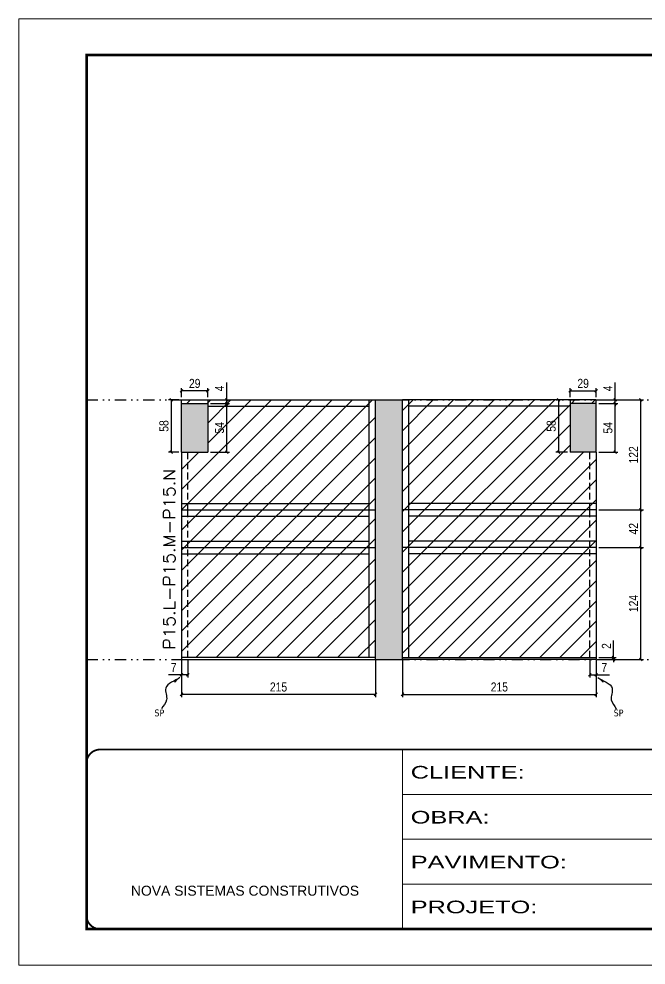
# Model space of a CAD drawing. Extents: x 14400 to 24104, y -21631 to 6985.
# Drawn here: x 14413 to 15109, y 192 to 1242 of the extents above; entities that cross this region are included whole.
import ezdxf

# ---------------------------------------------------------------- set-up
doc = ezdxf.new("R2010")
doc.units = 0
for name, pattern in [('CONTINUO', [0]), ('DASHED', [0.75, 0.5, -0.25]), ('DIVIDE2', [0.625, 0.25, -0.125, 0, -0.125, 0, -0.125]), ('HIDDEN', [0.375, 0.25, -0.125])]:
    doc.linetypes.add(name, pattern=pattern)
for name, color, linetype in [('COTA', 241, 'Continuous'), ('Nível', 160, 'Continuous'), ('Painéis', 200, 'Continuous'), ('SARR_2.2x7', 40, 'Continuous'), ('Sarrafo de Pressão', 42, 'HIDDEN'), ('texto', 7, 'Continuous')]:
    doc.layers.add(name, color=color, linetype=linetype)
for name, color, linetype, lineweight in [('Folhas', 255, 'Continuous', 9), ('Hachura', 251, 'Continuous', 9), ('SARRAFO DE PRESSAO', 251, 'DASHED', 9), ('Texto Seção', 7, 'Continuous', 15)]:
    doc.layers.add(name, color=color, linetype=linetype, lineweight=lineweight)
doc.styles.add('ARIAL', font='arial.ttf')
doc.styles.add('COTA TECNICA', font='techl___.ttf', dxfattribs={"height": 10})
doc.styles.add('COTA TECNICA-50', font='techl___.ttf', dxfattribs={"height": 10})
doc.styles.add('REGUA-120', font='ROMANS.shx', dxfattribs={"height": 15})
doc.styles.get("Standard").update_dxf_attribs({"font": 'arial.ttf'})
doc.styles.add('Tecnologia', font='')
doc.styles.get('Tecnologia').set_extended_font_data('Forgotten Futurist')
doc.dimstyles.new('COTA PAINEL-50', dxfattribs={"dimtxt": 10, "dimasz": 3, "dimexe": 3, "dimexo": 3, "dimgap": 3, "dimtad": 1, "dimdec": 1, "dimzin": 12, "dimdsep": 46, "dimtxsty": 'COTA TECNICA-50', "dimblk1": 'OBLIQUE', "dimblk2": 'OBLIQUE', "dimsah": 1, "dimcen": 0.9, "dimclrd": 4, "dimclre": 4, "dimclrt": 240, "dimadec": 1, "dimazin": 3, "dimtfac": 1, "dimtdec": 1, "dimtmove": 0, "dimatfit": 3, "dimfxl": 1, "dimtolj": 1, "dimtzin": 12, "dimarcsym": 0})
doc.dimstyles.new('PAINEL', dxfattribs={"dimtxt": 10, "dimasz": 3, "dimexe": 3, "dimexo": 3, "dimgap": 3, "dimtad": 1, "dimdec": 1, "dimzin": 12, "dimdsep": 46, "dimtxsty": 'COTA TECNICA', "dimblk1": 'OBLIQUE', "dimblk2": 'OBLIQUE', "dimsah": 1, "dimcen": 0.9, "dimclrd": 4, "dimclre": 4, "dimclrt": 240, "dimadec": 1, "dimazin": 3, "dimtfac": 1, "dimtdec": 1, "dimtmove": 0, "dimatfit": 3, "dimfxl": 1, "dimtolj": 1, "dimtzin": 12, "dimarcsym": 0})
doc.dimstyles.get("Standard").update_dxf_attribs({"dimtxt": 0.18, "dimasz": 0.18, "dimexe": 0.18, "dimexo": 0.0625, "dimgap": 0.09, "dimtad": 0, "dimtih": 1, "dimtoh": 1, "dimdec": 4, "dimzin": 0, "dimdsep": 46, "dimtxsty": 'Standard', "dimcen": 0.09, "dimadec": 0, "dimazin": 0, "dimtfac": 1, "dimtdec": 4, "dimtofl": 0, "dimtmove": 0, "dimatfit": 3, "dimfxl": 1, "dimtolj": 1, "dimtzin": 0, "dimarcsym": 0})

# ---------------------------------------------------------------- blocks, each defined once
blk = doc.blocks.new('9999999999')
at = {"color": 30, "linetype": 'CONTINUO'}
for p, q in [((98564.6, 34230.2), (98564.6, 34429.4)), ((98564.6, 34379.6), (99584, 34379.6)), ((98564.6, 34329.8), (99488, 34329.8)), ((98564.6, 34280), (99488, 34280))]:
    blk.add_line(p, q, dxfattribs=at)
at = {"color": 30, "linetype": 'CONTINUO', "const_width": 2}
blk.add_lwpolyline([(99584, 34230.2), (99584, 34414.4, 0.414214), (99569, 34429.4), (98229, 34429.4, 0.414214), (98214, 34414.4), (98214, 34245.2, 0.414214), (98229, 34230.2), (99584, 34230.2)], format="xyb", dxfattribs=at)
at = {"layer": 'Folhas'}
blk.add_lwpolyline([(98139, 34190.2), (99624, 34190.2), (99624, 35240.2), (98139, 35240.2)], close=True, dxfattribs=at)
at = {"layer": 'Folhas', "color": 30, "const_width": 3}
blk.add_lwpolyline([(98214, 34230.2), (99584, 34230.2), (99584, 35200.2), (98214, 35200.2)], close=True, dxfattribs=at)
at = {"color": 7, "linetype": 'Continuous', "ltscale": 5, "style": 'ARIAL'}
blk.add_text('NOVA SISTEMAS CONSTRUTIVOS', height=11.059, dxfattribs=at).set_placement((98263.2, 34267.2))
at = {"layer": 'Folhas', "color": 7, "style": 'Tecnologia', "width": 1.5}
for s, p in [('CLIENTE:', (98573.7, 34397.2)), ('OBRA:', (98573.7, 34347.3)), ('PAVIMENTO:', (98573.7, 34297.5)), ('PROJETO:', (98573.7, 34247.7))]:
    blk.add_text(s, height=14, dxfattribs=at).set_placement(p)
blk = doc.blocks.new('_Oblique')
at = {"color": 0, "linetype": 'ByBlock', "lineweight": -2}
blk.add_line((-0.5, -0.5), (0.5, 0.5), dxfattribs=at)
blk = doc.blocks.new('*D994')
at = {"layer": 'COTA', "color": 4, "lineweight": -2, "transparency": 16777216}
for p, q in [((14594, 530.1), (14594, 489.3)), ((14809, 530.1), (14809, 489.3)), ((14809, 492.3), (14594, 492.3))]:
    blk.add_line(p, q, dxfattribs=at)
at = {"layer": 'Defpoints', "color": 0, "transparency": 16777216}
for p in [(14594, 533.1), (14809, 533.1), (14594, 492.3)]:
    blk.add_point(p, dxfattribs=at)
at = {"layer": 'COTA', "color": 4, "lineweight": -2, "transparency": 16777216, "xscale": 3, "yscale": 3, "zscale": 3, "rotation": 180}
blk.add_blockref('_Oblique', (14594, 492.3), dxfattribs=at)
at = {"layer": 'COTA', "color": 4, "lineweight": -2, "transparency": 16777216, "xscale": 3, "yscale": 3, "zscale": 3}
blk.add_blockref('_Oblique', (14809, 492.3), dxfattribs=at)
at = {"layer": 'COTA', "color": 240, "transparency": 16777216, "insert": (14701.5, 500.4), "char_height": 10, "attachment_point": 5, "style": 'COTA TECNICA'}
blk.add_mtext('\\A1;215', dxfattribs=at)
blk = doc.blocks.new('*D995')
at = {"layer": 'COTA', "color": 4, "lineweight": -2, "transparency": 16777216}
for p, q in [((14594, 528.1), (14594, 510.9)), ((14601, 530.1), (14601, 510.9)), ((14594, 513.9), (14579.3, 513.9)), ((14601, 513.9), (14594, 513.9))]:
    blk.add_line(p, q, dxfattribs=at)
at = {"layer": 'Defpoints', "color": 0, "transparency": 16777216}
for p in [(14594, 531.1), (14601, 533.1), (14594, 513.9)]:
    blk.add_point(p, dxfattribs=at)
at = {"layer": 'COTA', "color": 4, "lineweight": -2, "transparency": 16777216, "xscale": 3, "yscale": 3, "zscale": 3, "rotation": 180}
blk.add_blockref('_Oblique', (14594, 513.9), dxfattribs=at)
at = {"layer": 'COTA', "color": 4, "lineweight": -2, "transparency": 16777216, "xscale": 3, "yscale": 3, "zscale": 3}
blk.add_blockref('_Oblique', (14601, 513.9), dxfattribs=at)
at = {"layer": 'COTA', "color": 240, "transparency": 16777216, "insert": (14585.1, 522), "char_height": 10, "attachment_point": 5, "style": 'COTA TECNICA-50'}
blk.add_mtext('\\A1;7', dxfattribs=at)
blk = doc.blocks.new('*D1001')
at = {"layer": 'COTA', "color": 4, "lineweight": -2, "transparency": 16777216}
for p, q in [((14594, 822.1), (14594, 832.2)), ((14623, 822.1), (14623, 832.2)), ((14623, 829.2), (14594, 829.2))]:
    blk.add_line(p, q, dxfattribs=at)
at = {"layer": 'Defpoints', "color": 0, "transparency": 16777216}
for p in [(14594, 829.2), (14594, 819.1), (14623, 819.1)]:
    blk.add_point(p, dxfattribs=at)
at = {"layer": 'COTA', "color": 4, "lineweight": -2, "transparency": 16777216, "xscale": 3, "yscale": 3, "zscale": 3, "rotation": 180}
blk.add_blockref('_Oblique', (14594, 829.2), dxfattribs=at)
at = {"layer": 'COTA', "color": 4, "lineweight": -2, "transparency": 16777216, "xscale": 3, "yscale": 3, "zscale": 3}
blk.add_blockref('_Oblique', (14623, 829.2), dxfattribs=at)
at = {"layer": 'COTA', "color": 240, "transparency": 16777216, "insert": (14608.5, 837.3), "char_height": 10, "attachment_point": 5, "style": 'COTA TECNICA'}
blk.add_mtext('\\A1;29', dxfattribs=at)
blk = doc.blocks.new('*D1002')
at = {"layer": 'COTA', "color": 4, "lineweight": -2, "transparency": 16777216}
for p, q in [((14591, 819.1), (14579.5, 819.1)), ((14582.5, 819.1), (14582.5, 761.1)), ((14591, 761.1), (14579.5, 761.1))]:
    blk.add_line(p, q, dxfattribs=at)
at = {"layer": 'Defpoints', "color": 0, "transparency": 16777216}
for p in [(14594, 819.1), (14582.5, 761.1), (14594, 761.1)]:
    blk.add_point(p, dxfattribs=at)
at = {"layer": 'COTA', "color": 4, "lineweight": -2, "transparency": 16777216, "xscale": 3, "yscale": 3, "zscale": 3}
for p, rotation in [((14582.5, 819.1), 90), ((14582.5, 761.1), 270)]:
    blk.add_blockref('_Oblique', p, dxfattribs=dict(at, rotation=rotation))
at = {"layer": 'COTA', "color": 240, "transparency": 16777216, "insert": (14574.4, 790.1), "char_height": 10, "attachment_point": 5, "rotation": 90, "style": 'COTA TECNICA'}
blk.add_mtext('\\A1;58', dxfattribs=at)
blk = doc.blocks.new('*D992')
at = {"layer": 'COTA', "color": 4, "lineweight": -2, "transparency": 16777216}
for p, q in [((14839, 530.1), (14839, 489.3)), ((15054, 530.1), (15054, 489.3)), ((14839, 492.3), (15054, 492.3))]:
    blk.add_line(p, q, dxfattribs=at)
at = {"layer": 'Defpoints', "color": 0, "transparency": 16777216}
for p in [(14839, 533.1), (15054, 533.1), (15054, 492.3)]:
    blk.add_point(p, dxfattribs=at)
at = {"layer": 'COTA', "color": 4, "lineweight": -2, "transparency": 16777216, "xscale": 3, "yscale": 3, "zscale": 3, "rotation": 180}
blk.add_blockref('_Oblique', (14839, 492.3), dxfattribs=at)
at = {"layer": 'COTA', "color": 4, "lineweight": -2, "transparency": 16777216, "xscale": 3, "yscale": 3, "zscale": 3}
blk.add_blockref('_Oblique', (15054, 492.3), dxfattribs=at)
at = {"layer": 'COTA', "color": 240, "transparency": 16777216, "insert": (14946.5, 500.4), "char_height": 10, "attachment_point": 5, "style": 'COTA TECNICA'}
blk.add_mtext('\\A1;215', dxfattribs=at)
blk = doc.blocks.new('*D993')
at = {"layer": 'COTA', "color": 4, "lineweight": -2, "transparency": 16777216}
for p, q in [((15047, 530.1), (15047, 510.9)), ((15054, 528.1), (15054, 510.9)), ((15047, 513.9), (15054, 513.9)), ((15054, 513.9), (15068.7, 513.9))]:
    blk.add_line(p, q, dxfattribs=at)
at = {"layer": 'Defpoints', "color": 0, "transparency": 16777216}
for p in [(15047, 533.1), (15054, 531.1), (15054, 513.9)]:
    blk.add_point(p, dxfattribs=at)
at = {"layer": 'COTA', "color": 4, "lineweight": -2, "transparency": 16777216, "xscale": 3, "yscale": 3, "zscale": 3, "rotation": 180}
blk.add_blockref('_Oblique', (15047, 513.9), dxfattribs=at)
at = {"layer": 'COTA', "color": 4, "lineweight": -2, "transparency": 16777216, "xscale": 3, "yscale": 3, "zscale": 3}
blk.add_blockref('_Oblique', (15054, 513.9), dxfattribs=at)
at = {"layer": 'COTA', "color": 240, "transparency": 16777216, "insert": (15062.9, 522), "char_height": 10, "attachment_point": 5, "style": 'COTA TECNICA-50'}
blk.add_mtext('\\A1;7', dxfattribs=at)
blk = doc.blocks.new('*D1000')
at = {"layer": 'COTA', "color": 4, "lineweight": -2, "transparency": 16777216}
for p, q in [((15025, 822.1), (15025, 832.2)), ((15054, 822.1), (15054, 832.2)), ((15025, 829.2), (15054, 829.2))]:
    blk.add_line(p, q, dxfattribs=at)
at = {"layer": 'Defpoints', "color": 0, "transparency": 16777216}
for p in [(15025, 819.1), (15054, 829.2), (15054, 819.1)]:
    blk.add_point(p, dxfattribs=at)
at = {"layer": 'COTA', "color": 4, "lineweight": -2, "transparency": 16777216, "xscale": 3, "yscale": 3, "zscale": 3, "rotation": 180}
blk.add_blockref('_Oblique', (15025, 829.2), dxfattribs=at)
at = {"layer": 'COTA', "color": 4, "lineweight": -2, "transparency": 16777216, "xscale": 3, "yscale": 3, "zscale": 3}
blk.add_blockref('_Oblique', (15054, 829.2), dxfattribs=at)
at = {"layer": 'COTA', "color": 240, "transparency": 16777216, "insert": (15039.5, 837.3), "char_height": 10, "attachment_point": 5, "style": 'COTA TECNICA'}
blk.add_mtext('\\A1;29', dxfattribs=at)
blk = doc.blocks.new('*D1003')
at = {"layer": 'COTA', "color": 4, "lineweight": -2, "transparency": 16777216}
for p, q in [((15022, 819.1), (15009.2, 819.1)), ((15012.2, 819.1), (15012.2, 761.1)), ((15022, 761.1), (15009.2, 761.1))]:
    blk.add_line(p, q, dxfattribs=at)
at = {"layer": 'Defpoints', "color": 0, "transparency": 16777216}
for p in [(15025, 819.1), (15012.2, 761.1), (15025, 761.1)]:
    blk.add_point(p, dxfattribs=at)
at = {"layer": 'COTA', "color": 4, "lineweight": -2, "transparency": 16777216, "xscale": 3, "yscale": 3, "zscale": 3}
for p, rotation in [((15012.2, 819.1), 90), ((15012.2, 761.1), 270)]:
    blk.add_blockref('_Oblique', p, dxfattribs=dict(at, rotation=rotation))
at = {"layer": 'COTA', "color": 240, "transparency": 16777216, "insert": (15004.1, 790.1), "char_height": 10, "attachment_point": 5, "rotation": 90, "style": 'COTA TECNICA'}
blk.add_mtext('\\A1;58', dxfattribs=at)
blk = doc.blocks.new('*D996')
at = {"layer": 'COTA', "color": 4, "lineweight": -2, "transparency": 16777216}
for p, q in [((15073.3, 533.1), (15073.3, 551.9)), ((15057, 533.1), (15076.3, 533.1)), ((15057, 531.1), (15076.3, 531.1)), ((15073.3, 531.1), (15073.3, 533.1)), ((15073.3, 531.1), (15073.3, 528.1))]:
    blk.add_line(p, q, dxfattribs=at)
at = {"layer": 'Defpoints', "color": 0, "transparency": 16777216}
for p in [(15054, 533.1), (15054, 531.1), (15073.3, 531.1)]:
    blk.add_point(p, dxfattribs=at)
at = {"layer": 'COTA', "color": 4, "lineweight": -2, "transparency": 16777216, "xscale": 3, "yscale": 3, "zscale": 3}
for p, rotation in [((15073.3, 533.1), 270), ((15073.3, 531.1), 90)]:
    blk.add_blockref('_Oblique', p, dxfattribs=dict(at, rotation=rotation))
at = {"layer": 'COTA', "color": 240, "transparency": 16777216, "insert": (15065.3, 545.9), "char_height": 10, "attachment_point": 5, "rotation": 90, "style": 'COTA TECNICA-50'}
blk.add_mtext('\\A1;2', dxfattribs=at)
blk = doc.blocks.new('*D997')
at = {"layer": 'COTA', "color": 4, "linetype": 'ByBlock', "lineweight": -2, "transparency": 16777216}
for p, q in [((15057, 655.1), (15106.4, 655.1)), ((15103.4, 531.1), (15103.4, 655.1)), ((15057, 531.1), (15106.4, 531.1))]:
    blk.add_line(p, q, dxfattribs=at)
at = {"layer": 'Defpoints', "color": 0, "linetype": 'ByBlock', "transparency": 16777216}
for p in [(15054, 655.1), (15103.4, 655.1), (15054, 531.1)]:
    blk.add_point(p, dxfattribs=at)
at = {"layer": 'COTA', "color": 4, "linetype": 'ByBlock', "lineweight": -2, "transparency": 16777216, "xscale": 3, "yscale": 3, "zscale": 3}
for p, rotation in [((15103.4, 655.1), 90), ((15103.4, 531.1), 270)]:
    blk.add_blockref('_Oblique', p, dxfattribs=dict(at, rotation=rotation))
at = {"layer": 'COTA', "color": 240, "linetype": 'ByBlock', "transparency": 16777216, "insert": (15095.3, 593.1), "char_height": 10, "attachment_point": 5, "rotation": 90, "style": 'COTA TECNICA'}
blk.add_mtext('\\A1;124', dxfattribs=at)
blk = doc.blocks.new('*D998')
at = {"layer": 'COTA', "color": 4, "lineweight": -2, "transparency": 16777216}
for p, q in [((15057, 697.1), (15106.4, 697.1)), ((15103.4, 655.1), (15103.4, 697.1)), ((15057, 655.1), (15106.4, 655.1))]:
    blk.add_line(p, q, dxfattribs=at)
at = {"layer": 'Defpoints', "color": 0, "transparency": 16777216}
for p in [(15054, 697.1), (15103.4, 697.1), (15054, 655.1)]:
    blk.add_point(p, dxfattribs=at)
at = {"layer": 'COTA', "color": 4, "lineweight": -2, "transparency": 16777216, "xscale": 3, "yscale": 3, "zscale": 3}
for p, rotation in [((15103.4, 697.1), 90), ((15103.4, 655.1), 270)]:
    blk.add_blockref('_Oblique', p, dxfattribs=dict(at, rotation=rotation))
at = {"layer": 'COTA', "color": 240, "transparency": 16777216, "insert": (15095.3, 676.1), "char_height": 10, "attachment_point": 5, "rotation": 90, "style": 'COTA TECNICA'}
blk.add_mtext('\\A1;42', dxfattribs=at)
blk = doc.blocks.new('*D999')
at = {"layer": 'COTA', "color": 4, "lineweight": -2, "transparency": 16777216}
for p, q in [((15057, 819.1), (15106.4, 819.1)), ((15103.4, 697.1), (15103.4, 819.1)), ((15057, 697.1), (15106.4, 697.1))]:
    blk.add_line(p, q, dxfattribs=at)
at = {"layer": 'Defpoints', "color": 0, "transparency": 16777216}
for p in [(15054, 819.1), (15103.4, 819.1), (15054, 697.1)]:
    blk.add_point(p, dxfattribs=at)
at = {"layer": 'COTA', "color": 4, "lineweight": -2, "transparency": 16777216, "xscale": 3, "yscale": 3, "zscale": 3}
for p, rotation in [((15103.4, 819.1), 90), ((15103.4, 697.1), 270)]:
    blk.add_blockref('_Oblique', p, dxfattribs=dict(at, rotation=rotation))
at = {"layer": 'COTA', "color": 240, "transparency": 16777216, "insert": (15095.3, 758.1), "char_height": 10, "attachment_point": 5, "rotation": 90, "style": 'COTA TECNICA'}
blk.add_mtext('\\A1;122', dxfattribs=at)
blk = doc.blocks.new('*D1008')
at = {"layer": 'COTA', "color": 4, "lineweight": -2, "transparency": 16777216}
for p, q in [((14626, 815.1), (14647.1, 815.1)), ((14644.1, 761.1), (14644.1, 815.1)), ((14626, 761.1), (14647.1, 761.1))]:
    blk.add_line(p, q, dxfattribs=at)
at = {"layer": 'Defpoints', "color": 0, "transparency": 16777216}
for p in [(14623, 815.1), (14644.1, 815.1), (14623, 761.1)]:
    blk.add_point(p, dxfattribs=at)
at = {"layer": 'COTA', "color": 4, "lineweight": -2, "transparency": 16777216, "xscale": 3, "yscale": 3, "zscale": 3}
for p, rotation in [((14644.1, 815.1), 90), ((14644.1, 761.1), 270)]:
    blk.add_blockref('_Oblique', p, dxfattribs=dict(at, rotation=rotation))
at = {"layer": 'COTA', "color": 240, "transparency": 16777216, "insert": (14636, 788.1), "char_height": 10, "attachment_point": 5, "rotation": 90, "style": 'COTA TECNICA'}
blk.add_mtext('\\A1;54', dxfattribs=at)
blk = doc.blocks.new('*D1009')
at = {"layer": 'COTA', "color": 4, "lineweight": -2, "transparency": 16777216}
for p, q in [((14644.1, 819.1), (14644.1, 838.4)), ((14626, 819.1), (14647.1, 819.1)), ((14644.1, 815.1), (14644.1, 819.1)), ((14626, 815.1), (14647.1, 815.1)), ((14644.1, 815.1), (14644.1, 812.1))]:
    blk.add_line(p, q, dxfattribs=at)
at = {"layer": 'Defpoints', "color": 0, "transparency": 16777216}
for p in [(14623, 819.1), (14644.1, 819.1), (14623, 815.1)]:
    blk.add_point(p, dxfattribs=at)
at = {"layer": 'COTA', "color": 4, "lineweight": -2, "transparency": 16777216, "xscale": 3, "yscale": 3, "zscale": 3}
for p, rotation in [((14644.1, 819.1), 270), ((14644.1, 815.1), 90)]:
    blk.add_blockref('_Oblique', p, dxfattribs=dict(at, rotation=rotation))
at = {"layer": 'COTA', "color": 240, "transparency": 16777216, "insert": (14636, 831.8), "char_height": 10, "attachment_point": 5, "rotation": 90, "style": 'COTA TECNICA'}
blk.add_mtext('\\A1;4', dxfattribs=at)
blk = doc.blocks.new('*D1010')
at = {"layer": 'COTA', "color": 4, "lineweight": -2, "transparency": 16777216}
for p, q in [((15057, 815.1), (15078.1, 815.1)), ((15075.1, 761.1), (15075.1, 815.1)), ((15057, 761.1), (15078.1, 761.1))]:
    blk.add_line(p, q, dxfattribs=at)
at = {"layer": 'Defpoints', "color": 0, "transparency": 16777216}
for p in [(15054, 815.1), (15075.1, 815.1), (15054, 761.1)]:
    blk.add_point(p, dxfattribs=at)
at = {"layer": 'COTA', "color": 4, "lineweight": -2, "transparency": 16777216, "xscale": 3, "yscale": 3, "zscale": 3}
for p, rotation in [((15075.1, 815.1), 90), ((15075.1, 761.1), 270)]:
    blk.add_blockref('_Oblique', p, dxfattribs=dict(at, rotation=rotation))
at = {"layer": 'COTA', "color": 240, "transparency": 16777216, "insert": (15067, 788.1), "char_height": 10, "attachment_point": 5, "rotation": 90, "style": 'COTA TECNICA'}
blk.add_mtext('\\A1;54', dxfattribs=at)
blk = doc.blocks.new('*D1011')
at = {"layer": 'COTA', "color": 4, "lineweight": -2, "transparency": 16777216}
for p, q in [((15075.1, 819.1), (15075.1, 838.4)), ((15057, 819.1), (15078.1, 819.1)), ((15075.1, 815.1), (15075.1, 819.1)), ((15057, 815.1), (15078.1, 815.1)), ((15075.1, 815.1), (15075.1, 812.1))]:
    blk.add_line(p, q, dxfattribs=at)
at = {"layer": 'Defpoints', "color": 0, "transparency": 16777216}
for p in [(15054, 819.1), (15075.1, 819.1), (15054, 815.1)]:
    blk.add_point(p, dxfattribs=at)
at = {"layer": 'COTA', "color": 4, "lineweight": -2, "transparency": 16777216, "xscale": 3, "yscale": 3, "zscale": 3}
for p, rotation in [((15075.1, 819.1), 270), ((15075.1, 815.1), 90)]:
    blk.add_blockref('_Oblique', p, dxfattribs=dict(at, rotation=rotation))
at = {"layer": 'COTA', "color": 240, "transparency": 16777216, "insert": (15067, 831.8), "char_height": 10, "attachment_point": 5, "rotation": 90, "style": 'COTA TECNICA'}
blk.add_mtext('\\A1;4', dxfattribs=at)

msp = doc.modelspace()

# ---------------------------------------------------------------- hatches: boundary and pattern name
at = {"layer": 'COTA'}
h = msp.add_hatch(dxfattribs=at)
h.set_pattern_fill('AR-CONC', color=256, scale=0.03)
h.set_pattern_definition([(50, (-4768.5, -1148.575), (5.4655401, -0.4781726), [0.5715, -6.2865]), (355, (-4768.5, -1148.575), (-1.0573026, 5.7317054), [0.4572, -5.0292175]), (100.451445, (-4768.0445, -1148.615), (4.4082374, 5.2535326), [0.4857003, -5.3427073]), (46.1842, (-4768.5, -1147.051), (8.1323712, -1.2612698), [0.85725, -9.42975]), (96.635558, (-4767.822, -1147.156), (7.122124, 7.4227837), [0.7285507, -8.0140682]), (351.18415, (-4768.5, -1147.051), (7.122124, 7.4227837), [0.685799, -7.543792]), (21, (-4767.738, -1147.432), (4.5484317, -3.0679559), [0.5715, -6.2865]), (326, (-4767.738, -1147.432), (1.8540609, 5.525639), [0.4572, -5.0292]), (71.451445, (-4767.359, -1147.688), (6.4024926, 2.457683), [0.4857003, -5.3426981]), (37.5, (-4768.5, -1148.5751), (0.0926581, 2.53665117), [0, -4.96824, 0, -5.1054, 0, -5.04825]), (7.5, (-4768.5, -1148.575), (2.00458988, 3.00541724), [0, -2.91084, 0, -4.85394, 0, -1.92405]), (327.5, (-4770.1993, -1148.5751), (4.06771786, -0.17186232), [0, -1.905, 0, -5.9436, 0, -7.8867]), (317.5, (-4770.9613, -1148.575), (4.44387544, 0.7627947), [0, -2.4765, 0, -3.94716, 0, -5.6007])])
h.paths.add_polyline_path([(14809.01, 533.13), (14809.01, 531.13), (14839.01, 531.13), (14839.01, 533.13), (14839.01, 819.13), (14809.01, 819.13)])
h = msp.add_hatch(dxfattribs=at)
h.set_pattern_fill('AR-CONC', color=256, scale=0.03)
h.set_pattern_definition([(50, (0, -30), (5.4655401, -0.4781726), [0.5715, -6.2865]), (355, (0, -30), (-1.0573026, 5.7317054), [0.4572, -5.0292175]), (100.451445, (0.4555, -30.04), (4.4082374, 5.2535326), [0.4857003, -5.3427073]), (46.1842, (0, -28.476), (8.1323712, -1.2612698), [0.85725, -9.42975]), (96.63556, (0.678, -28.581), (7.122124, 7.4227837), [0.7285507, -8.0140682]), (351.18415, (0, -28.476), (7.122124, 7.4227837), [0.685799, -7.543792]), (21, (0.762, -28.857), (4.5484317, -3.067956), [0.5715, -6.2865]), (326, (0.762, -28.857), (1.8540609, 5.525639), [0.4572, -5.0292]), (71.451445, (1.141, -29.1127), (6.4024926, 2.457683), [0.4857003, -5.3426981]), (37.5, (0, -30), (0.0926581, 2.53665117), [0, -4.96824, 0, -5.1054, 0, -5.04825]), (7.5, (0, -30), (2.00458988, 3.00541724), [0, -2.91084, 0, -4.85394, 0, -1.92405]), (327.5, (-1.6993, -30), (4.06771786, -0.17186232), [0, -1.905, 0, -5.9436, 0, -7.8867]), (317.5, (-2.4613, -30), (4.4438754, 0.7627947), [0, -2.4765, 0, -3.94716, 0, -5.6007])])
h.paths.add_polyline_path([(14623.01, 815.13), (14594.01, 815.13), (14594.01, 761.13), (14623.01, 761.13)])
h.paths.add_polyline_path([(15054.01, 815.13), (15025.01, 815.13), (15025.01, 761.13), (15054.01, 761.13)])
at = {"layer": 'Hachura', "linetype": 'ByBlock'}
h = msp.add_hatch(dxfattribs=at)
h.set_pattern_fill('ANSI31', color=256, scale=5)
h.paths.add_polyline_path([(14809.01, 819.13), (14623.01, 819.13), (14623.01, 761.13), (14594.01, 761.13), (14594.01, 697.13), (14809.01, 697.13)])
h.paths.add_polyline_path([(15025.01, 819.13), (14839.01, 819.13), (14839.01, 697.13), (15054.01, 697.13), (15054.01, 761.13), (15025.01, 761.13)])
h.paths.add_polyline_path([(15054.01, 697.13), (14839.01, 697.13), (14839.01, 655.13), (15054.01, 655.13)])
h.paths.add_polyline_path([(14809.01, 697.13), (14594.01, 697.13), (14594.01, 655.13), (14809.01, 655.13)])
h.paths.add_polyline_path([(14809.01, 655.13), (14594.01, 655.13), (14594.01, 533.13), (14809.01, 533.13)])
h.paths.add_polyline_path([(15054.01, 655.13), (14839.01, 655.13), (14839.01, 533.13), (15054.01, 533.13)])
h.paths.add_polyline_path([(15494.07, 655.13), (15250.07, 655.13), (15250.07, 533.13), (15494.07, 533.13)])
h.paths.add_polyline_path([(15699.07, 655.13), (15494.07, 655.13), (15494.07, 533.13), (15699.07, 533.13)])
h.paths.add_polyline_path([(15699.07, 679.13), (15494.07, 679.13), (15494.07, 655.13), (15699.07, 655.13)])
h.paths.add_polyline_path([(15494.07, 679.13), (15250.07, 679.13), (15250.07, 655.13), (15494.07, 655.13)])
h.paths.add_polyline_path([(15494.07, 801.13), (15250.07, 801.13), (15250.07, 679.13), (15494.07, 679.13)])
h.paths.add_polyline_path([(15699.07, 801.13), (15494.07, 801.13), (15494.07, 679.13), (15699.07, 679.13)])
h.paths.add_polyline_path([(15699.07, 819.13), (15494.07, 819.13), (15494.07, 815.13), (15699.07, 815.13)])
h.paths.add_polyline_path([(15494.07, 819.13), (15250.07, 819.13), (15250.07, 815.13), (15494.07, 815.13)])
h.paths.add_polyline_path([(14623.01, 819.13), (14594.01, 819.13), (14594.01, 815.13), (14623.01, 815.13)])
h.paths.add_polyline_path([(15054.01, 819.13), (15025.01, 819.13), (15025.01, 815.13), (15054.01, 815.13)])

# ---------------------------------------------------------------- linework, layer by layer
at = {"layer": 'COTA'}
for p, q in [((14809.01, 819.13), (14839.01, 819.13)), ((14594.01, 761.13), (14594.01, 815.13)), ((15054.01, 761.13), (15054.01, 815.13)), ((14809.01, 531.13), (14839.01, 531.13))]:
    msp.add_line(p, q, dxfattribs=at)
at = {"layer": 'Nível', "color": 4, "linetype": 'DIVIDE2', "ltscale": 50}
for p, q in [((14488.47, 819.13), (15858.47, 819.13)), ((14488.47, 531.13), (15858.47, 531.13))]:
    msp.add_line(p, q, dxfattribs=at)
at = {"layer": 'Painéis'}
for p, q in [((14594.01, 819.13), (14623.01, 819.13)), ((14594.01, 815.13), (14594.01, 819.13)), ((14623.01, 819.13), (14809.01, 819.13)), ((14623.01, 819.13), (14623.01, 761.13)), ((14809.01, 533.13), (14809.01, 819.13)), ((14839.01, 533.13), (14839.01, 819.13)), ((15025.01, 819.13), (14839.01, 819.13)), ((15025.01, 819.13), (15025.01, 761.13)), ((15054.01, 819.13), (15025.01, 819.13)), ((15054.01, 815.13), (15054.01, 819.13)), ((14594.01, 815.13), (14623.01, 815.13)), ((15054.01, 815.13), (15025.01, 815.13)), ((14594.01, 761.13), (14594.01, 533.13)), ((14594.01, 761.13), (14623.01, 761.13)), ((15054.01, 761.13), (15025.01, 761.13)), ((15054.01, 761.13), (15054.01, 533.13)), ((14594.01, 697.13), (14809.01, 697.13)), ((15054.01, 697.13), (14839.01, 697.13)), ((14594.01, 655.13), (14809.01, 655.13)), ((15054.01, 655.13), (14839.01, 655.13))]:
    msp.add_line(p, q, dxfattribs=at)
for points in [[(14809.01, 533.13), (14594.01, 533.13), (14594.01, 531.13), (14809.01, 531.13)], [(14839.01, 533.13), (15054.01, 533.13), (15054.01, 531.13), (14839.01, 531.13)]]:
    msp.add_lwpolyline(points, close=True, dxfattribs=at)
at = {"layer": 'SARR_2.2x7'}
for p, q in [((14802.01, 697.13), (14802.01, 819.13)), ((14846.01, 697.13), (14846.01, 819.13)), ((14623.01, 812.13), (14802.01, 812.13)), ((15025.01, 812.13), (14846.01, 812.13)), ((14594.01, 704.13), (14802.01, 704.13)), ((15054.01, 704.13), (14846.01, 704.13)), ((14802.01, 655.13), (14802.01, 697.13)), ((14846.01, 655.13), (14846.01, 697.13)), ((14594.01, 690.13), (14802.01, 690.13)), ((15054.01, 690.13), (14846.01, 690.13)), ((14594.01, 662.13), (14802.01, 662.13)), ((15054.01, 662.13), (14846.01, 662.13)), ((14802.01, 533.13), (14802.01, 655.13)), ((14846.01, 533.13), (14846.01, 655.13)), ((14594.01, 648.13), (14802.01, 648.13)), ((15054.01, 648.13), (14846.01, 648.13))]:
    msp.add_line(p, q, dxfattribs=at)
at = {"layer": 'Sarrafo de Pressão', "ltscale": 30}
for p, q in [((14601.01, 697.13), (14601.01, 761.13)), ((15047.01, 697.13), (15047.01, 761.13)), ((14601.01, 655.13), (14601.01, 697.13)), ((15047.01, 655.13), (15047.01, 697.13)), ((14601.01, 533.13), (14601.01, 655.13)), ((15047.01, 533.13), (15047.01, 655.13))]:
    msp.add_line(p, q, dxfattribs=at)

# ---------------------------------------------------------------- block references
at = {"layer": 'SARRAFO DE PRESSAO', "color": 6, "linetype": 'ByBlock'}
msp.add_blockref('9999999999', (-83725.51, -33998.35), dxfattribs=at)

# ---------------------------------------------------------------- texts
at = {"layer": 'texto', "color": 0, "char_height": 7.5, "attachment_point": 5}
for insert in [(14569.23, 471.64), (15078.78, 471.64)]:
    msp.add_mtext('{\\fTahoma|b0|i0|c0|p34;\\C4;SP}', dxfattribs=dict(at, insert=insert))
at = {"layer": 'Texto Seção', "style": 'REGUA-120', "width": 1.1}
msp.add_text('P15.L-P15.M-P15.N', height=13, rotation=90, dxfattribs=at).set_placement((14586.76, 541.9))

# ---------------------------------------------------------------- dimensions: what is measured, and where the dimension line sits
at = {"layer": 'COTA'}
for base, p1, p2, dimstyle, picture, middle in [((14594.01, 829.22), (14623.01, 819.13), (14594.01, 819.13), 'PAINEL', '*D1001', (14608.51, 837.3)), ((15054.01, 513.89), (15047.01, 533.13), (15054.01, 531.13), 'COTA PAINEL-50', '*D993', (15062.87, 521.97))]:
    dim = msp.add_linear_dim(base=base, p1=p1, p2=p2, dimstyle=dimstyle, dxfattribs=at)
    dim.commit()
    dim.dimension.update_dxf_attribs({"geometry": picture, "text_midpoint": middle})
for base, p1, p2, angle, dimstyle, picture, middle in [((15054.01, 829.22), (15025.01, 819.13), (15054.01, 819.13), 180, 'PAINEL', '*D1000', (15039.51, 837.3)), ((14644.1, 819.13), (14623.01, 815.13), (14623.01, 819.13), 90, 'PAINEL', '*D1009', (14636.03, 831.75)), ((15075.1, 819.13), (15054.01, 815.13), (15054.01, 819.13), 90, 'PAINEL', '*D1011', (15067.03, 831.75)), ((14582.54, 761.13), (14594.01, 819.13), (14594.01, 761.13), 90, 'PAINEL', '*D1002', (14574.41, 790.13)), ((15012.24, 761.13), (15025.01, 819.13), (15025.01, 761.13), 90, 'PAINEL', '*D1003', (15004.1, 790.13)), ((14644.1, 815.13), (14623.01, 761.13), (14623.01, 815.13), 90, 'PAINEL', '*D1008', (14635.99, 788.13)), ((15075.1, 815.13), (15054.01, 761.13), (15054.01, 815.13), 90, 'PAINEL', '*D1010', (15066.99, 788.13)), ((15103.37, 697.13), (15054.01, 655.13), (15054.01, 697.13), 90, 'PAINEL', '*D998', (15095.3, 676.13)), ((14594.01, 513.89), (14601.01, 533.13), (14594.01, 531.13), 180, 'COTA PAINEL-50', '*D995', (14585.14, 521.97))]:
    dim = msp.add_linear_dim(base=base, p1=p1, p2=p2, angle=angle, dimstyle=dimstyle, dxfattribs=at)
    dim.commit()
    dim.dimension.update_dxf_attribs({"geometry": picture, "text_midpoint": middle})
for base, p1, p2, angle, override, picture, middle in [((15103.37, 819.13), (15054.01, 697.13), (15054.01, 819.13), 90, {"dimtmove": 1}, '*D999', (15095.32, 758.13)), ((14594.01, 492.31), (14809.01, 533.13), (14594.01, 533.13), 180, {"dimarcsym": 2}, '*D994', (14701.51, 500.42))]:
    dim = msp.add_linear_dim(base=base, p1=p1, p2=p2, angle=angle, dimstyle='PAINEL', override=override, dxfattribs=at)
    dim.commit()
    dim.dimension.update_dxf_attribs({"geometry": picture, "text_midpoint": middle})
at = {"layer": 'COTA', "linetype": 'ByBlock'}
dim = msp.add_aligned_dim(p1=(15054.01, 531.13), p2=(15054.01, 655.13), distance=-49.37, dimstyle='PAINEL', dxfattribs=at)
dim.commit()
dim.dimension.update_dxf_attribs({"geometry": '*D997', "text_midpoint": (15095.3, 593.13)})
at = {"layer": 'COTA'}
dim = msp.add_linear_dim(base=(15073.26, 531.13), p1=(15054.01, 533.13), p2=(15054.01, 531.13), angle=90, dimstyle='COTA PAINEL-50', dxfattribs=at)
dim.commit()
dim.dimension.update_dxf_attribs({"geometry": '*D996', "text_midpoint": (15073.26, 545.88), "dimtype": 160})
dim = msp.add_linear_dim(base=(15054.01, 492.31), p1=(14839.01, 533.13), p2=(15054.01, 533.13), dimstyle='PAINEL', override={"dimarcsym": 2}, dxfattribs=at)
dim.commit()
dim.dimension.update_dxf_attribs({"geometry": '*D992', "text_midpoint": (14946.51, 500.42)})

# ---------------------------------------------------------------- leaders
at = {"layer": 'COTA', "path_type": 1}
for points in [[(14592.18, 510.95), (14576.39, 499.12), (14577.32, 486.11), (14571.76, 476.33)], [(15055.84, 510.95), (15071.62, 499.12), (15070.7, 486.11), (15076.25, 476.33)]]:
    msp.add_leader(points, dimstyle='Standard', override={"dimasz": 8}, dxfattribs=at)

doc.saveas('drawing.dxf')
